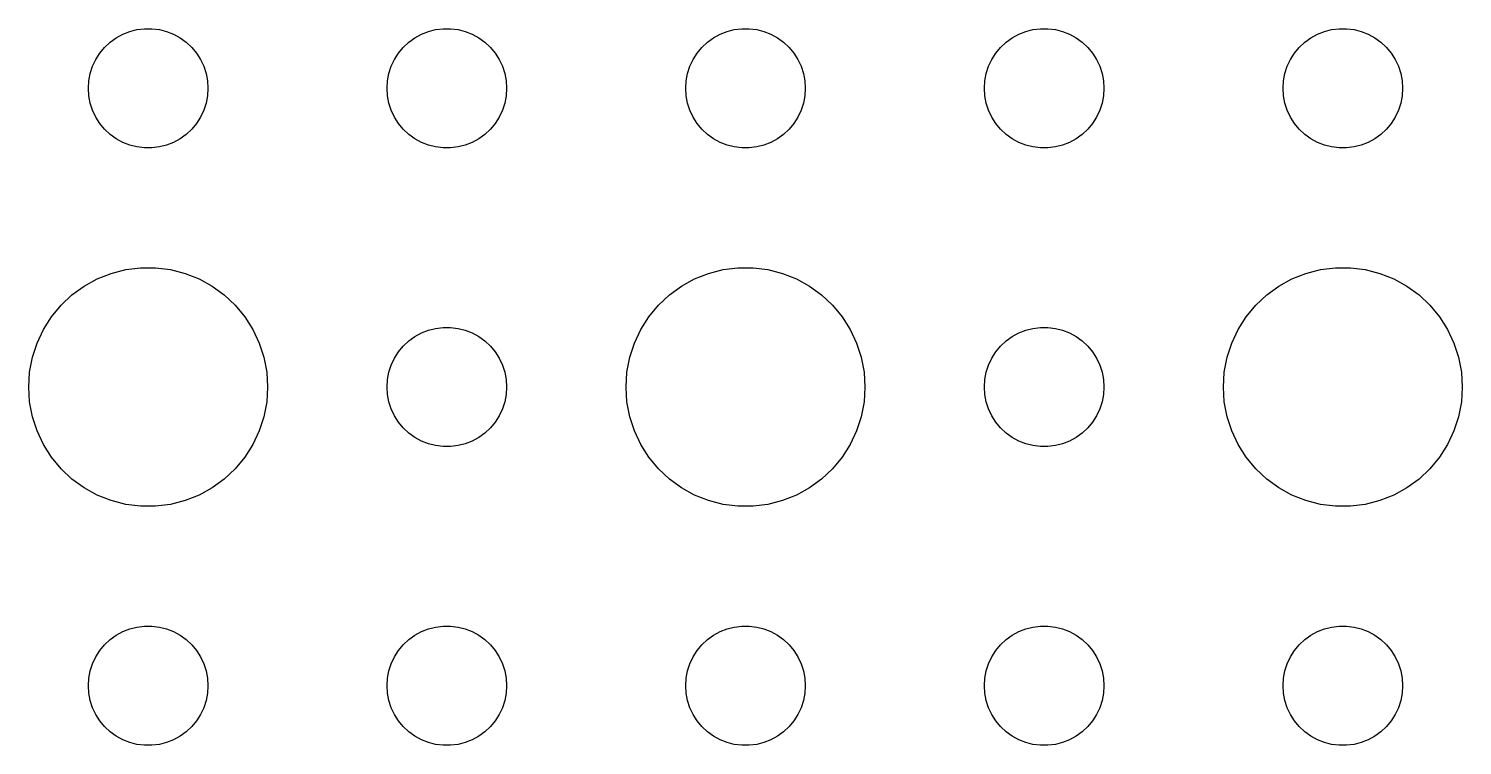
# Model space of a CAD drawing. Header units: metres. Extents: x -134 to 134, y 176 to 394.
# Drawn here: x 64.5 to 100.5, y 204 to 222 of the extents above; entities that cross this region are included whole.
import ezdxf

# ---------------------------------------------------------------- set-up
doc = ezdxf.new("R2010")
doc.units = ezdxf.units.M

msp = doc.modelspace()

# ---------------------------------------------------------------- linework, layer by layer
for p, q in [((66.5439, 221.656), (66.6963, 221.766)), ((66.6963, 221.766), (66.8613, 221.857)), ((66.8613, 221.857), (67.0365, 221.927)), ((67.0365, 221.927), (67.2189, 221.973)), ((67.2189, 221.973), (67.4058, 221.997)), ((67.4058, 221.997), (67.5942, 221.997)), ((67.5942, 221.997), (67.7811, 221.973)), ((67.7811, 221.973), (67.9635, 221.927)), ((67.9635, 221.927), (68.1387, 221.857)), ((68.1387, 221.857), (68.3037, 221.766)), ((68.3037, 221.766), (68.4561, 221.656)), ((74.0439, 221.656), (74.1963, 221.766)), ((74.1963, 221.766), (74.3613, 221.857)), ((74.3613, 221.857), (74.5365, 221.927)), ((74.5365, 221.927), (74.7189, 221.973)), ((74.7189, 221.973), (74.9058, 221.997)), ((74.9058, 221.997), (75.0942, 221.997)), ((75.0942, 221.997), (75.2811, 221.973)), ((75.2811, 221.973), (75.4635, 221.927)), ((75.4635, 221.927), (75.6387, 221.857)), ((75.6387, 221.857), (75.8037, 221.766)), ((75.8037, 221.766), (75.9561, 221.656)), ((81.5439, 221.656), (81.6963, 221.766)), ((81.6963, 221.766), (81.8613, 221.857)), ((81.8613, 221.857), (82.0365, 221.927)), ((82.0365, 221.927), (82.2189, 221.973)), ((82.2189, 221.973), (82.4058, 221.997)), ((82.4058, 221.997), (82.5942, 221.997)), ((82.5942, 221.997), (82.7811, 221.973)), ((82.7811, 221.973), (82.9635, 221.927)), ((82.9635, 221.927), (83.1387, 221.857)), ((83.1387, 221.857), (83.3037, 221.766)), ((83.3037, 221.766), (83.4561, 221.656)), ((89.0439, 221.656), (89.1963, 221.766)), ((89.1963, 221.766), (89.3613, 221.857)), ((89.3613, 221.857), (89.5365, 221.927)), ((89.5365, 221.927), (89.7189, 221.973)), ((89.7189, 221.973), (89.9058, 221.997)), ((89.9058, 221.997), (90.0942, 221.997)), ((90.0942, 221.997), (90.2811, 221.973)), ((90.2811, 221.973), (90.4635, 221.927)), ((90.4635, 221.927), (90.6387, 221.857)), ((90.6387, 221.857), (90.8037, 221.766)), ((90.8037, 221.766), (90.9561, 221.656)), ((96.5439, 221.656), (96.6963, 221.766)), ((96.6963, 221.766), (96.8613, 221.857)), ((96.8613, 221.857), (97.0365, 221.927)), ((97.0365, 221.927), (97.2189, 221.973)), ((97.2189, 221.973), (97.4058, 221.997)), ((97.4058, 221.997), (97.5942, 221.997)), ((97.5942, 221.997), (97.7811, 221.973)), ((97.7811, 221.973), (97.9635, 221.927)), ((97.9635, 221.927), (98.1387, 221.857)), ((98.1387, 221.857), (98.3037, 221.766)), ((98.3037, 221.766), (98.4561, 221.656)), ((66.2865, 221.382), (66.4065, 221.527)), ((66.4065, 221.527), (66.5439, 221.656)), ((68.4561, 221.656), (68.5934, 221.527)), ((68.5934, 221.527), (68.7135, 221.382)), ((73.7865, 221.382), (73.9065, 221.527)), ((73.9065, 221.527), (74.0439, 221.656)), ((75.9561, 221.656), (76.0934, 221.527)), ((76.0934, 221.527), (76.2135, 221.382)), ((81.2865, 221.382), (81.4065, 221.527)), ((81.4065, 221.527), (81.5439, 221.656)), ((83.4561, 221.656), (83.5934, 221.527)), ((83.5934, 221.527), (83.7135, 221.382)), ((88.7865, 221.382), (88.9065, 221.527)), ((88.9065, 221.527), (89.0439, 221.656)), ((90.9561, 221.656), (91.0934, 221.527)), ((91.0934, 221.527), (91.2135, 221.382)), ((96.2865, 221.382), (96.4065, 221.527)), ((96.4065, 221.527), (96.5439, 221.656)), ((98.4561, 221.656), (98.5934, 221.527)), ((98.5934, 221.527), (98.7135, 221.382)), ((66.0471, 220.873), (66.1053, 221.052)), ((66.1053, 221.052), (66.1855, 221.223)), ((66.1855, 221.223), (66.2865, 221.382)), ((68.7135, 221.382), (68.8145, 221.223)), ((68.8145, 221.223), (68.8947, 221.052)), ((68.8947, 221.052), (68.9529, 220.873)), ((73.5471, 220.873), (73.6053, 221.052)), ((73.6053, 221.052), (73.6855, 221.223)), ((73.6855, 221.223), (73.7865, 221.382)), ((76.2135, 221.382), (76.3145, 221.223)), ((76.3145, 221.223), (76.3947, 221.052)), ((76.3947, 221.052), (76.4529, 220.873)), ((81.0471, 220.873), (81.1053, 221.052)), ((81.1053, 221.052), (81.1855, 221.223)), ((81.1855, 221.223), (81.2865, 221.382)), ((83.7135, 221.382), (83.8145, 221.223)), ((83.8145, 221.223), (83.8947, 221.052)), ((83.8947, 221.052), (83.9529, 220.873)), ((88.5471, 220.873), (88.6053, 221.052)), ((88.6053, 221.052), (88.6855, 221.223)), ((88.6855, 221.223), (88.7865, 221.382)), ((91.2135, 221.382), (91.3145, 221.223)), ((91.3145, 221.223), (91.3947, 221.052)), ((91.3947, 221.052), (91.4529, 220.873)), ((96.0471, 220.873), (96.1053, 221.052)), ((96.1053, 221.052), (96.1855, 221.223)), ((96.1855, 221.223), (96.2865, 221.382)), ((98.7135, 221.382), (98.8145, 221.223)), ((98.8145, 221.223), (98.8947, 221.052)), ((98.8947, 221.052), (98.9529, 220.873)), ((66, 220.5), (66.0118, 220.688)), ((66.0118, 220.688), (66.0471, 220.873)), ((68.9529, 220.873), (68.9882, 220.688)), ((68.9882, 220.688), (69, 220.5)), ((73.5, 220.5), (73.5118, 220.688)), ((73.5118, 220.688), (73.5471, 220.873)), ((76.4529, 220.873), (76.4882, 220.688)), ((76.4882, 220.688), (76.5, 220.5)), ((81, 220.5), (81.0118, 220.688)), ((81.0118, 220.688), (81.0471, 220.873)), ((83.9529, 220.873), (83.9882, 220.688)), ((83.9882, 220.688), (84, 220.5)), ((88.5, 220.5), (88.5118, 220.688)), ((88.5118, 220.688), (88.5471, 220.873)), ((91.4529, 220.873), (91.4882, 220.688)), ((91.4882, 220.688), (91.5, 220.5)), ((96, 220.5), (96.0118, 220.688)), ((96.0118, 220.688), (96.0471, 220.873)), ((98.9529, 220.873), (98.9882, 220.688)), ((98.9882, 220.688), (99, 220.5)), ((66.0118, 220.312), (66, 220.5)), ((69, 220.5), (68.9882, 220.312)), ((73.5118, 220.312), (73.5, 220.5)), ((76.5, 220.5), (76.4882, 220.312)), ((81.0118, 220.312), (81, 220.5)), ((84, 220.5), (83.9882, 220.312)), ((88.5118, 220.312), (88.5, 220.5)), ((91.5, 220.5), (91.4882, 220.312)), ((96.0118, 220.312), (96, 220.5)), ((99, 220.5), (98.9882, 220.312)), ((66.0471, 220.127), (66.0118, 220.312)), ((66.1053, 219.948), (66.0471, 220.127)), ((68.9529, 220.127), (68.8947, 219.948)), ((68.9882, 220.312), (68.9529, 220.127)), ((73.5471, 220.127), (73.5118, 220.312)), ((73.6053, 219.948), (73.5471, 220.127)), ((76.4529, 220.127), (76.3947, 219.948)), ((76.4882, 220.312), (76.4529, 220.127)), ((81.0471, 220.127), (81.0118, 220.312)), ((81.1053, 219.948), (81.0471, 220.127)), ((83.9529, 220.127), (83.8947, 219.948)), ((83.9882, 220.312), (83.9529, 220.127)), ((88.5471, 220.127), (88.5118, 220.312)), ((88.6053, 219.948), (88.5471, 220.127)), ((91.4529, 220.127), (91.3947, 219.948)), ((91.4882, 220.312), (91.4529, 220.127)), ((96.0471, 220.127), (96.0118, 220.312)), ((96.1053, 219.948), (96.0471, 220.127)), ((98.9529, 220.127), (98.8947, 219.948)), ((98.9882, 220.312), (98.9529, 220.127)), ((66.1855, 219.777), (66.1053, 219.948)), ((66.2865, 219.618), (66.1855, 219.777)), ((66.4065, 219.473), (66.2865, 219.618)), ((68.7135, 219.618), (68.5934, 219.473)), ((68.8145, 219.777), (68.7135, 219.618)), ((68.8947, 219.948), (68.8145, 219.777)), ((73.6855, 219.777), (73.6053, 219.948)), ((73.7865, 219.618), (73.6855, 219.777)), ((73.9065, 219.473), (73.7865, 219.618)), ((76.2135, 219.618), (76.0934, 219.473)), ((76.3145, 219.777), (76.2135, 219.618)), ((76.3947, 219.948), (76.3145, 219.777)), ((81.1855, 219.777), (81.1053, 219.948)), ((81.2865, 219.618), (81.1855, 219.777)), ((81.4065, 219.473), (81.2865, 219.618)), ((83.7135, 219.618), (83.5934, 219.473)), ((83.8145, 219.777), (83.7135, 219.618)), ((83.8947, 219.948), (83.8145, 219.777)), ((88.6855, 219.777), (88.6053, 219.948)), ((88.7865, 219.618), (88.6855, 219.777)), ((88.9065, 219.473), (88.7865, 219.618)), ((91.2135, 219.618), (91.0934, 219.473)), ((91.3145, 219.777), (91.2135, 219.618)), ((91.3947, 219.948), (91.3145, 219.777)), ((96.1855, 219.777), (96.1053, 219.948)), ((96.2865, 219.618), (96.1855, 219.777)), ((96.4065, 219.473), (96.2865, 219.618)), ((98.7135, 219.618), (98.5934, 219.473)), ((98.8145, 219.777), (98.7135, 219.618)), ((98.8947, 219.948), (98.8145, 219.777)), ((66.5439, 219.344), (66.4065, 219.473)), ((66.6963, 219.234), (66.5439, 219.344)), ((68.4561, 219.344), (68.3037, 219.234)), ((68.5934, 219.473), (68.4561, 219.344)), ((74.0439, 219.344), (73.9065, 219.473)), ((74.1963, 219.234), (74.0439, 219.344)), ((75.9561, 219.344), (75.8037, 219.234)), ((76.0934, 219.473), (75.9561, 219.344)), ((81.5439, 219.344), (81.4065, 219.473)), ((81.6963, 219.234), (81.5439, 219.344)), ((83.4561, 219.344), (83.3037, 219.234)), ((83.5934, 219.473), (83.4561, 219.344)), ((89.0439, 219.344), (88.9065, 219.473)), ((89.1963, 219.234), (89.0439, 219.344)), ((90.9561, 219.344), (90.8037, 219.234)), ((91.0934, 219.473), (90.9561, 219.344)), ((96.5439, 219.344), (96.4065, 219.473)), ((96.6963, 219.234), (96.5439, 219.344)), ((98.4561, 219.344), (98.3037, 219.234)), ((98.5934, 219.473), (98.4561, 219.344)), ((66.8613, 219.143), (66.6963, 219.234)), ((67.0365, 219.073), (66.8613, 219.143)), ((67.2189, 219.027), (67.0365, 219.073)), ((67.4058, 219.003), (67.2189, 219.027)), ((67.5942, 219.003), (67.4058, 219.003)), ((67.7811, 219.027), (67.5942, 219.003)), ((67.9635, 219.073), (67.7811, 219.027)), ((68.1387, 219.143), (67.9635, 219.073)), ((68.3037, 219.234), (68.1387, 219.143)), ((74.3613, 219.143), (74.1963, 219.234)), ((74.5365, 219.073), (74.3613, 219.143)), ((74.7189, 219.027), (74.5365, 219.073)), ((74.9058, 219.003), (74.7189, 219.027)), ((75.0942, 219.003), (74.9058, 219.003)), ((75.2811, 219.027), (75.0942, 219.003)), ((75.4635, 219.073), (75.2811, 219.027)), ((75.6387, 219.143), (75.4635, 219.073)), ((75.8037, 219.234), (75.6387, 219.143)), ((81.8613, 219.143), (81.6963, 219.234)), ((82.0365, 219.073), (81.8613, 219.143)), ((82.2189, 219.027), (82.0365, 219.073)), ((82.4058, 219.003), (82.2189, 219.027)), ((82.5942, 219.003), (82.4058, 219.003)), ((82.7811, 219.027), (82.5942, 219.003)), ((82.9635, 219.073), (82.7811, 219.027)), ((83.1387, 219.143), (82.9635, 219.073)), ((83.3037, 219.234), (83.1387, 219.143)), ((89.3613, 219.143), (89.1963, 219.234)), ((89.5365, 219.073), (89.3613, 219.143)), ((89.7189, 219.027), (89.5365, 219.073)), ((89.9058, 219.003), (89.7189, 219.027)), ((90.0942, 219.003), (89.9058, 219.003)), ((90.2811, 219.027), (90.0942, 219.003)), ((90.4635, 219.073), (90.2811, 219.027)), ((90.6387, 219.143), (90.4635, 219.073)), ((90.8037, 219.234), (90.6387, 219.143)), ((96.8613, 219.143), (96.6963, 219.234)), ((97.0365, 219.073), (96.8613, 219.143)), ((97.2189, 219.027), (97.0365, 219.073)), ((97.4058, 219.003), (97.2189, 219.027)), ((97.5942, 219.003), (97.4058, 219.003)), ((97.7811, 219.027), (97.5942, 219.003)), ((97.9635, 219.073), (97.7811, 219.027)), ((98.1387, 219.143), (97.9635, 219.073)), ((98.3037, 219.234), (98.1387, 219.143)), ((65.8925, 215.533), (66.2227, 215.714)), ((66.2227, 215.714), (66.573, 215.853)), ((66.573, 215.853), (66.9379, 215.947)), ((66.9379, 215.947), (67.3116, 215.994)), ((67.3116, 215.994), (67.6884, 215.994)), ((67.6884, 215.994), (68.0621, 215.947)), ((68.0621, 215.947), (68.427, 215.853)), ((68.427, 215.853), (68.7773, 215.714)), ((68.7773, 215.714), (69.1075, 215.533)), ((80.8925, 215.533), (81.2227, 215.714)), ((81.2227, 215.714), (81.573, 215.853)), ((81.573, 215.853), (81.9379, 215.947)), ((81.9379, 215.947), (82.3116, 215.994)), ((82.3116, 215.994), (82.6884, 215.994)), ((82.6884, 215.994), (83.0621, 215.947)), ((83.0621, 215.947), (83.427, 215.853)), ((83.427, 215.853), (83.7773, 215.714)), ((83.7773, 215.714), (84.1075, 215.533)), ((95.8925, 215.533), (96.2227, 215.714)), ((96.2227, 215.714), (96.573, 215.853)), ((96.573, 215.853), (96.9379, 215.947)), ((96.9379, 215.947), (97.3116, 215.994)), ((97.3116, 215.994), (97.6884, 215.994)), ((97.6884, 215.994), (98.0621, 215.947)), ((98.0621, 215.947), (98.427, 215.853)), ((98.427, 215.853), (98.7773, 215.714)), ((98.7773, 215.714), (99.1075, 215.533)), ((65.3131, 215.054), (65.5877, 215.312)), ((65.5877, 215.312), (65.8925, 215.533)), ((69.1075, 215.533), (69.4123, 215.312)), ((69.4123, 215.312), (69.6869, 215.054)), ((80.3131, 215.054), (80.5877, 215.312)), ((80.5877, 215.312), (80.8925, 215.533)), ((84.1075, 215.533), (84.4123, 215.312)), ((84.4123, 215.312), (84.6869, 215.054)), ((95.3131, 215.054), (95.5877, 215.312)), ((95.5877, 215.312), (95.8925, 215.533)), ((99.1075, 215.533), (99.4123, 215.312)), ((99.4123, 215.312), (99.6869, 215.054)), ((65.073, 214.763), (65.3131, 215.054)), ((69.6869, 215.054), (69.927, 214.763)), ((80.073, 214.763), (80.3131, 215.054)), ((84.6869, 215.054), (84.927, 214.763)), ((95.073, 214.763), (95.3131, 215.054)), ((99.6869, 215.054), (99.927, 214.763)), ((64.8711, 214.445), (65.073, 214.763)), ((69.927, 214.763), (70.1289, 214.445)), ((79.8711, 214.445), (80.073, 214.763)), ((84.927, 214.763), (85.1289, 214.445)), ((94.8711, 214.445), (95.073, 214.763)), ((99.927, 214.763), (100.129, 214.445)), ((64.7107, 214.104), (64.8711, 214.445)), ((70.1289, 214.445), (70.2893, 214.104)), ((74.0439, 214.156), (74.1963, 214.266)), ((74.1963, 214.266), (74.3613, 214.357)), ((74.3613, 214.357), (74.5365, 214.427)), ((74.5365, 214.427), (74.7189, 214.473)), ((74.7189, 214.473), (74.9058, 214.497)), ((74.9058, 214.497), (75.0942, 214.497)), ((75.0942, 214.497), (75.2811, 214.473)), ((75.2811, 214.473), (75.4635, 214.427)), ((75.4635, 214.427), (75.6387, 214.357)), ((75.6387, 214.357), (75.8037, 214.266)), ((75.8037, 214.266), (75.9561, 214.156)), ((79.7107, 214.104), (79.8711, 214.445)), ((85.1289, 214.445), (85.2893, 214.104)), ((89.0439, 214.156), (89.1963, 214.266)), ((89.1963, 214.266), (89.3613, 214.357)), ((89.3613, 214.357), (89.5365, 214.427)), ((89.5365, 214.427), (89.7189, 214.473)), ((89.7189, 214.473), (89.9058, 214.497)), ((89.9058, 214.497), (90.0942, 214.497)), ((90.0942, 214.497), (90.2811, 214.473)), ((90.2811, 214.473), (90.4635, 214.427)), ((90.4635, 214.427), (90.6387, 214.357)), ((90.6387, 214.357), (90.8037, 214.266)), ((90.8037, 214.266), (90.9561, 214.156)), ((94.7107, 214.104), (94.8711, 214.445)), ((100.129, 214.445), (100.289, 214.104)), ((64.5943, 213.746), (64.7107, 214.104)), ((70.2893, 214.104), (70.4057, 213.746)), ((73.6855, 213.723), (73.7865, 213.882)), ((73.7865, 213.882), (73.9065, 214.027)), ((73.9065, 214.027), (74.0439, 214.156)), ((75.9561, 214.156), (76.0934, 214.027)), ((76.0934, 214.027), (76.2135, 213.882)), ((76.2135, 213.882), (76.3145, 213.723)), ((79.5943, 213.746), (79.7107, 214.104)), ((85.2893, 214.104), (85.4057, 213.746)), ((88.6855, 213.723), (88.7865, 213.882)), ((88.7865, 213.882), (88.9065, 214.027)), ((88.9065, 214.027), (89.0439, 214.156)), ((90.9561, 214.156), (91.0934, 214.027)), ((91.0934, 214.027), (91.2135, 213.882)), ((91.2135, 213.882), (91.3145, 213.723)), ((94.5943, 213.746), (94.7107, 214.104)), ((100.289, 214.104), (100.406, 213.746)), ((64.5237, 213.376), (64.5943, 213.746)), ((70.4057, 213.746), (70.4763, 213.376)), ((73.5471, 213.373), (73.6053, 213.552)), ((73.6053, 213.552), (73.6855, 213.723)), ((76.3145, 213.723), (76.3947, 213.552)), ((76.3947, 213.552), (76.4529, 213.373)), ((79.5237, 213.376), (79.5943, 213.746)), ((85.4057, 213.746), (85.4763, 213.376)), ((88.5471, 213.373), (88.6053, 213.552)), ((88.6053, 213.552), (88.6855, 213.723)), ((91.3145, 213.723), (91.3947, 213.552)), ((91.3947, 213.552), (91.4529, 213.373)), ((94.5237, 213.376), (94.5943, 213.746)), ((100.406, 213.746), (100.476, 213.376)), ((64.5, 213), (64.5237, 213.376)), ((70.4763, 213.376), (70.5, 213)), ((73.5, 213), (73.5118, 213.188)), ((73.5118, 213.188), (73.5471, 213.373)), ((76.4529, 213.373), (76.4882, 213.188)), ((76.4882, 213.188), (76.5, 213)), ((79.5, 213), (79.5237, 213.376)), ((85.4763, 213.376), (85.5, 213)), ((88.5, 213), (88.5118, 213.188)), ((88.5118, 213.188), (88.5471, 213.373)), ((91.4529, 213.373), (91.4882, 213.188)), ((91.4882, 213.188), (91.5, 213)), ((94.5, 213), (94.5237, 213.376)), ((100.476, 213.376), (100.5, 213)), ((64.5237, 212.624), (64.5, 213)), ((70.5, 213), (70.4763, 212.624)), ((73.5118, 212.812), (73.5, 213)), ((73.5471, 212.627), (73.5118, 212.812)), ((76.4882, 212.812), (76.4529, 212.627)), ((76.5, 213), (76.4882, 212.812)), ((79.5237, 212.624), (79.5, 213)), ((85.5, 213), (85.4763, 212.624)), ((88.5118, 212.812), (88.5, 213)), ((88.5471, 212.627), (88.5118, 212.812)), ((91.4882, 212.812), (91.4529, 212.627)), ((91.5, 213), (91.4882, 212.812)), ((94.5237, 212.624), (94.5, 213)), ((100.5, 213), (100.476, 212.624)), ((64.5943, 212.254), (64.5237, 212.624)), ((70.4763, 212.624), (70.4057, 212.254)), ((73.6053, 212.448), (73.5471, 212.627)), ((73.6855, 212.277), (73.6053, 212.448)), ((76.3947, 212.448), (76.3145, 212.277)), ((76.4529, 212.627), (76.3947, 212.448)), ((79.5943, 212.254), (79.5237, 212.624)), ((85.4763, 212.624), (85.4057, 212.254)), ((88.6053, 212.448), (88.5471, 212.627)), ((88.6855, 212.277), (88.6053, 212.448)), ((91.3947, 212.448), (91.3145, 212.277)), ((91.4529, 212.627), (91.3947, 212.448)), ((94.5943, 212.254), (94.5237, 212.624)), ((100.476, 212.624), (100.406, 212.254)), ((64.7107, 211.896), (64.5943, 212.254)), ((70.4057, 212.254), (70.2893, 211.896)), ((73.7865, 212.118), (73.6855, 212.277)), ((73.9065, 211.973), (73.7865, 212.118)), ((76.2135, 212.118), (76.0934, 211.973)), ((76.3145, 212.277), (76.2135, 212.118)), ((79.7107, 211.896), (79.5943, 212.254)), ((85.4057, 212.254), (85.2893, 211.896)), ((88.7865, 212.118), (88.6855, 212.277)), ((88.9065, 211.973), (88.7865, 212.118)), ((91.2135, 212.118), (91.0934, 211.973)), ((91.3145, 212.277), (91.2135, 212.118)), ((94.7107, 211.896), (94.5943, 212.254)), ((100.406, 212.254), (100.289, 211.896)), ((64.8711, 211.555), (64.7107, 211.896)), ((70.2893, 211.896), (70.1289, 211.555)), ((74.0439, 211.844), (73.9065, 211.973)), ((74.1963, 211.734), (74.0439, 211.844)), ((74.3613, 211.643), (74.1963, 211.734)), ((75.8037, 211.734), (75.6387, 211.643)), ((75.9561, 211.844), (75.8037, 211.734)), ((76.0934, 211.973), (75.9561, 211.844)), ((79.8711, 211.555), (79.7107, 211.896)), ((85.2893, 211.896), (85.1289, 211.555)), ((89.0439, 211.844), (88.9065, 211.973)), ((89.1963, 211.734), (89.0439, 211.844)), ((89.3613, 211.643), (89.1963, 211.734)), ((90.8037, 211.734), (90.6387, 211.643)), ((90.9561, 211.844), (90.8037, 211.734)), ((91.0934, 211.973), (90.9561, 211.844)), ((94.8711, 211.555), (94.7107, 211.896)), ((100.289, 211.896), (100.129, 211.555)), ((65.073, 211.237), (64.8711, 211.555)), ((70.1289, 211.555), (69.927, 211.237)), ((74.5365, 211.573), (74.3613, 211.643)), ((74.7189, 211.527), (74.5365, 211.573)), ((74.9058, 211.503), (74.7189, 211.527)), ((75.0942, 211.503), (74.9058, 211.503)), ((75.2811, 211.527), (75.0942, 211.503)), ((75.4635, 211.573), (75.2811, 211.527)), ((75.6387, 211.643), (75.4635, 211.573)), ((80.073, 211.237), (79.8711, 211.555)), ((85.1289, 211.555), (84.927, 211.237)), ((89.5365, 211.573), (89.3613, 211.643)), ((89.7189, 211.527), (89.5365, 211.573)), ((89.9058, 211.503), (89.7189, 211.527)), ((90.0942, 211.503), (89.9058, 211.503)), ((90.2811, 211.527), (90.0942, 211.503)), ((90.4635, 211.573), (90.2811, 211.527)), ((90.6387, 211.643), (90.4635, 211.573)), ((95.073, 211.237), (94.8711, 211.555)), ((100.129, 211.555), (99.927, 211.237)), ((65.3131, 210.946), (65.073, 211.237)), ((69.927, 211.237), (69.6869, 210.946)), ((80.3131, 210.946), (80.073, 211.237)), ((84.927, 211.237), (84.6869, 210.946)), ((95.3131, 210.946), (95.073, 211.237)), ((99.927, 211.237), (99.6869, 210.946)), ((65.5877, 210.688), (65.3131, 210.946)), ((65.8925, 210.467), (65.5877, 210.688)), ((69.4123, 210.688), (69.1075, 210.467)), ((69.6869, 210.946), (69.4123, 210.688)), ((80.5877, 210.688), (80.3131, 210.946)), ((80.8925, 210.467), (80.5877, 210.688)), ((84.4123, 210.688), (84.1075, 210.467)), ((84.6869, 210.946), (84.4123, 210.688)), ((95.5877, 210.688), (95.3131, 210.946)), ((95.8925, 210.467), (95.5877, 210.688)), ((99.4123, 210.688), (99.1075, 210.467)), ((99.6869, 210.946), (99.4123, 210.688)), ((66.2227, 210.286), (65.8925, 210.467)), ((66.573, 210.147), (66.2227, 210.286)), ((68.7773, 210.286), (68.427, 210.147)), ((69.1075, 210.467), (68.7773, 210.286)), ((81.2227, 210.286), (80.8925, 210.467)), ((81.573, 210.147), (81.2227, 210.286)), ((83.7773, 210.286), (83.427, 210.147)), ((84.1075, 210.467), (83.7773, 210.286)), ((96.2227, 210.286), (95.8925, 210.467)), ((96.573, 210.147), (96.2227, 210.286)), ((98.7773, 210.286), (98.427, 210.147)), ((99.1075, 210.467), (98.7773, 210.286)), ((66.9379, 210.053), (66.573, 210.147)), ((67.3116, 210.006), (66.9379, 210.053)), ((67.6884, 210.006), (67.3116, 210.006)), ((68.0621, 210.053), (67.6884, 210.006)), ((68.427, 210.147), (68.0621, 210.053)), ((81.9379, 210.053), (81.573, 210.147)), ((82.3116, 210.006), (81.9379, 210.053)), ((82.6884, 210.006), (82.3116, 210.006)), ((83.0621, 210.053), (82.6884, 210.006)), ((83.427, 210.147), (83.0621, 210.053)), ((96.9379, 210.053), (96.573, 210.147)), ((97.3116, 210.006), (96.9379, 210.053)), ((97.6884, 210.006), (97.3116, 210.006)), ((98.0621, 210.053), (97.6884, 210.006)), ((98.427, 210.147), (98.0621, 210.053)), ((66.4065, 206.527), (66.5439, 206.656)), ((66.5439, 206.656), (66.6963, 206.766)), ((66.6963, 206.766), (66.8613, 206.857)), ((66.8613, 206.857), (67.0365, 206.927)), ((67.0365, 206.927), (67.2189, 206.973)), ((67.2189, 206.973), (67.4058, 206.997)), ((67.4058, 206.997), (67.5942, 206.997)), ((67.5942, 206.997), (67.7811, 206.973)), ((67.7811, 206.973), (67.9635, 206.927)), ((67.9635, 206.927), (68.1387, 206.857)), ((68.1387, 206.857), (68.3037, 206.766)), ((68.3037, 206.766), (68.4561, 206.656)), ((68.4561, 206.656), (68.5934, 206.527)), ((73.9065, 206.527), (74.0439, 206.656)), ((74.0439, 206.656), (74.1963, 206.766)), ((74.1963, 206.766), (74.3613, 206.857)), ((74.3613, 206.857), (74.5365, 206.927)), ((74.5365, 206.927), (74.7189, 206.973)), ((74.7189, 206.973), (74.9058, 206.997)), ((74.9058, 206.997), (75.0942, 206.997)), ((75.0942, 206.997), (75.2811, 206.973)), ((75.2811, 206.973), (75.4635, 206.927)), ((75.4635, 206.927), (75.6387, 206.857)), ((75.6387, 206.857), (75.8037, 206.766)), ((75.8037, 206.766), (75.9561, 206.656)), ((75.9561, 206.656), (76.0934, 206.527)), ((81.4065, 206.527), (81.5439, 206.656)), ((81.5439, 206.656), (81.6963, 206.766)), ((81.6963, 206.766), (81.8613, 206.857)), ((81.8613, 206.857), (82.0365, 206.927)), ((82.0365, 206.927), (82.2189, 206.973)), ((82.2189, 206.973), (82.4058, 206.997)), ((82.4058, 206.997), (82.5942, 206.997)), ((82.5942, 206.997), (82.7811, 206.973)), ((82.7811, 206.973), (82.9635, 206.927)), ((82.9635, 206.927), (83.1387, 206.857)), ((83.1387, 206.857), (83.3037, 206.766)), ((83.3037, 206.766), (83.4561, 206.656)), ((83.4561, 206.656), (83.5934, 206.527)), ((88.9065, 206.527), (89.0439, 206.656)), ((89.0439, 206.656), (89.1963, 206.766)), ((89.1963, 206.766), (89.3613, 206.857)), ((89.3613, 206.857), (89.5365, 206.927)), ((89.5365, 206.927), (89.7189, 206.973)), ((89.7189, 206.973), (89.9058, 206.997)), ((89.9058, 206.997), (90.0942, 206.997)), ((90.0942, 206.997), (90.2811, 206.973)), ((90.2811, 206.973), (90.4635, 206.927)), ((90.4635, 206.927), (90.6387, 206.857)), ((90.6387, 206.857), (90.8037, 206.766)), ((90.8037, 206.766), (90.9561, 206.656)), ((90.9561, 206.656), (91.0934, 206.527)), ((96.4065, 206.527), (96.5439, 206.656)), ((96.5439, 206.656), (96.6963, 206.766)), ((96.6963, 206.766), (96.8613, 206.857)), ((96.8613, 206.857), (97.0365, 206.927)), ((97.0365, 206.927), (97.2189, 206.973)), ((97.2189, 206.973), (97.4058, 206.997)), ((97.4058, 206.997), (97.5942, 206.997)), ((97.5942, 206.997), (97.7811, 206.973)), ((97.7811, 206.973), (97.9635, 206.927)), ((97.9635, 206.927), (98.1387, 206.857)), ((98.1387, 206.857), (98.3037, 206.766)), ((98.3037, 206.766), (98.4561, 206.656)), ((98.4561, 206.656), (98.5934, 206.527)), ((66.1855, 206.223), (66.2865, 206.382)), ((66.2865, 206.382), (66.4065, 206.527)), ((68.5934, 206.527), (68.7135, 206.382)), ((68.7135, 206.382), (68.8145, 206.223)), ((73.6855, 206.223), (73.7865, 206.382)), ((73.7865, 206.382), (73.9065, 206.527)), ((76.0934, 206.527), (76.2135, 206.382)), ((76.2135, 206.382), (76.3145, 206.223)), ((81.1855, 206.223), (81.2865, 206.382)), ((81.2865, 206.382), (81.4065, 206.527)), ((83.5934, 206.527), (83.7135, 206.382)), ((83.7135, 206.382), (83.8145, 206.223)), ((88.6855, 206.223), (88.7865, 206.382)), ((88.7865, 206.382), (88.9065, 206.527)), ((91.0934, 206.527), (91.2135, 206.382)), ((91.2135, 206.382), (91.3145, 206.223)), ((96.1855, 206.223), (96.2865, 206.382)), ((96.2865, 206.382), (96.4065, 206.527)), ((98.5934, 206.527), (98.7135, 206.382)), ((98.7135, 206.382), (98.8145, 206.223)), ((66.0471, 205.873), (66.1053, 206.052)), ((66.1053, 206.052), (66.1855, 206.223)), ((68.8145, 206.223), (68.8947, 206.052)), ((68.8947, 206.052), (68.9529, 205.873)), ((73.5471, 205.873), (73.6053, 206.052)), ((73.6053, 206.052), (73.6855, 206.223)), ((76.3145, 206.223), (76.3947, 206.052)), ((76.3947, 206.052), (76.4529, 205.873)), ((81.0471, 205.873), (81.1053, 206.052)), ((81.1053, 206.052), (81.1855, 206.223)), ((83.8145, 206.223), (83.8947, 206.052)), ((83.8947, 206.052), (83.9529, 205.873)), ((88.5471, 205.873), (88.6053, 206.052)), ((88.6053, 206.052), (88.6855, 206.223)), ((91.3145, 206.223), (91.3947, 206.052)), ((91.3947, 206.052), (91.4529, 205.873)), ((96.0471, 205.873), (96.1053, 206.052)), ((96.1053, 206.052), (96.1855, 206.223)), ((98.8145, 206.223), (98.8947, 206.052)), ((98.8947, 206.052), (98.9529, 205.873)), ((66, 205.5), (66.0118, 205.688)), ((66.0118, 205.688), (66.0471, 205.873)), ((68.9529, 205.873), (68.9882, 205.688)), ((68.9882, 205.688), (69, 205.5)), ((73.5, 205.5), (73.5118, 205.688)), ((73.5118, 205.688), (73.5471, 205.873)), ((76.4529, 205.873), (76.4882, 205.688)), ((76.4882, 205.688), (76.5, 205.5)), ((81, 205.5), (81.0118, 205.688)), ((81.0118, 205.688), (81.0471, 205.873)), ((83.9529, 205.873), (83.9882, 205.688)), ((83.9882, 205.688), (84, 205.5)), ((88.5, 205.5), (88.5118, 205.688)), ((88.5118, 205.688), (88.5471, 205.873)), ((91.4529, 205.873), (91.4882, 205.688)), ((91.4882, 205.688), (91.5, 205.5)), ((96, 205.5), (96.0118, 205.688)), ((96.0118, 205.688), (96.0471, 205.873)), ((98.9529, 205.873), (98.9882, 205.688)), ((98.9882, 205.688), (99, 205.5)), ((66.0118, 205.312), (66, 205.5)), ((66.0471, 205.127), (66.0118, 205.312)), ((68.9882, 205.312), (68.9529, 205.127)), ((69, 205.5), (68.9882, 205.312)), ((73.5118, 205.312), (73.5, 205.5)), ((73.5471, 205.127), (73.5118, 205.312)), ((76.4882, 205.312), (76.4529, 205.127)), ((76.5, 205.5), (76.4882, 205.312)), ((81.0118, 205.312), (81, 205.5)), ((81.0471, 205.127), (81.0118, 205.312)), ((83.9882, 205.312), (83.9529, 205.127)), ((84, 205.5), (83.9882, 205.312)), ((88.5118, 205.312), (88.5, 205.5)), ((88.5471, 205.127), (88.5118, 205.312)), ((91.4882, 205.312), (91.4529, 205.127)), ((91.5, 205.5), (91.4882, 205.312)), ((96.0118, 205.312), (96, 205.5)), ((96.0471, 205.127), (96.0118, 205.312)), ((98.9882, 205.312), (98.9529, 205.127)), ((99, 205.5), (98.9882, 205.312)), ((66.1053, 204.948), (66.0471, 205.127)), ((66.1855, 204.777), (66.1053, 204.948)), ((68.8947, 204.948), (68.8145, 204.777)), ((68.9529, 205.127), (68.8947, 204.948)), ((73.6053, 204.948), (73.5471, 205.127)), ((73.6855, 204.777), (73.6053, 204.948)), ((76.3947, 204.948), (76.3145, 204.777)), ((76.4529, 205.127), (76.3947, 204.948)), ((81.1053, 204.948), (81.0471, 205.127)), ((81.1855, 204.777), (81.1053, 204.948)), ((83.8947, 204.948), (83.8145, 204.777)), ((83.9529, 205.127), (83.8947, 204.948)), ((88.6053, 204.948), (88.5471, 205.127)), ((88.6855, 204.777), (88.6053, 204.948)), ((91.3947, 204.948), (91.3145, 204.777)), ((91.4529, 205.127), (91.3947, 204.948)), ((96.1053, 204.948), (96.0471, 205.127)), ((96.1855, 204.777), (96.1053, 204.948)), ((98.8947, 204.948), (98.8145, 204.777)), ((98.9529, 205.127), (98.8947, 204.948)), ((66.2865, 204.618), (66.1855, 204.777)), ((66.4065, 204.473), (66.2865, 204.618)), ((68.7135, 204.618), (68.5934, 204.473)), ((68.8145, 204.777), (68.7135, 204.618)), ((73.7865, 204.618), (73.6855, 204.777)), ((73.9065, 204.473), (73.7865, 204.618)), ((76.2135, 204.618), (76.0934, 204.473)), ((76.3145, 204.777), (76.2135, 204.618)), ((81.2865, 204.618), (81.1855, 204.777)), ((81.4065, 204.473), (81.2865, 204.618)), ((83.7135, 204.618), (83.5934, 204.473)), ((83.8145, 204.777), (83.7135, 204.618)), ((88.7865, 204.618), (88.6855, 204.777)), ((88.9065, 204.473), (88.7865, 204.618)), ((91.2135, 204.618), (91.0934, 204.473)), ((91.3145, 204.777), (91.2135, 204.618)), ((96.2865, 204.618), (96.1855, 204.777)), ((96.4065, 204.473), (96.2865, 204.618)), ((98.7135, 204.618), (98.5934, 204.473)), ((98.8145, 204.777), (98.7135, 204.618)), ((66.5439, 204.344), (66.4065, 204.473)), ((66.6963, 204.234), (66.5439, 204.344)), ((66.8613, 204.143), (66.6963, 204.234)), ((67.0365, 204.073), (66.8613, 204.143)), ((68.1387, 204.143), (67.9635, 204.073)), ((68.3037, 204.234), (68.1387, 204.143)), ((68.4561, 204.344), (68.3037, 204.234)), ((68.5934, 204.473), (68.4561, 204.344)), ((74.0439, 204.344), (73.9065, 204.473)), ((74.1963, 204.234), (74.0439, 204.344)), ((74.3613, 204.143), (74.1963, 204.234)), ((74.5365, 204.073), (74.3613, 204.143)), ((75.6387, 204.143), (75.4635, 204.073)), ((75.8037, 204.234), (75.6387, 204.143)), ((75.9561, 204.344), (75.8037, 204.234)), ((76.0934, 204.473), (75.9561, 204.344)), ((81.5439, 204.344), (81.4065, 204.473)), ((81.6963, 204.234), (81.5439, 204.344)), ((81.8613, 204.143), (81.6963, 204.234)), ((82.0365, 204.073), (81.8613, 204.143)), ((83.1387, 204.143), (82.9635, 204.073)), ((83.3037, 204.234), (83.1387, 204.143)), ((83.4561, 204.344), (83.3037, 204.234)), ((83.5934, 204.473), (83.4561, 204.344)), ((89.0439, 204.344), (88.9065, 204.473)), ((89.1963, 204.234), (89.0439, 204.344)), ((89.3613, 204.143), (89.1963, 204.234)), ((89.5365, 204.073), (89.3613, 204.143)), ((90.6387, 204.143), (90.4635, 204.073)), ((90.8037, 204.234), (90.6387, 204.143)), ((90.9561, 204.344), (90.8037, 204.234)), ((91.0934, 204.473), (90.9561, 204.344)), ((96.5439, 204.344), (96.4065, 204.473)), ((96.6963, 204.234), (96.5439, 204.344)), ((96.8613, 204.143), (96.6963, 204.234)), ((97.0365, 204.073), (96.8613, 204.143)), ((98.1387, 204.143), (97.9635, 204.073)), ((98.3037, 204.234), (98.1387, 204.143)), ((98.4561, 204.344), (98.3037, 204.234)), ((98.5934, 204.473), (98.4561, 204.344)), ((67.2189, 204.027), (67.0365, 204.073)), ((67.4058, 204.003), (67.2189, 204.027)), ((67.5942, 204.003), (67.4058, 204.003)), ((67.7811, 204.027), (67.5942, 204.003)), ((67.9635, 204.073), (67.7811, 204.027)), ((74.7189, 204.027), (74.5365, 204.073)), ((74.9058, 204.003), (74.7189, 204.027)), ((75.0942, 204.003), (74.9058, 204.003)), ((75.2811, 204.027), (75.0942, 204.003)), ((75.4635, 204.073), (75.2811, 204.027)), ((82.2189, 204.027), (82.0365, 204.073)), ((82.4058, 204.003), (82.2189, 204.027)), ((82.5942, 204.003), (82.4058, 204.003)), ((82.7811, 204.027), (82.5942, 204.003)), ((82.9635, 204.073), (82.7811, 204.027)), ((89.7189, 204.027), (89.5365, 204.073)), ((89.9058, 204.003), (89.7189, 204.027)), ((90.0942, 204.003), (89.9058, 204.003)), ((90.2811, 204.027), (90.0942, 204.003)), ((90.4635, 204.073), (90.2811, 204.027)), ((97.2189, 204.027), (97.0365, 204.073)), ((97.4058, 204.003), (97.2189, 204.027)), ((97.5942, 204.003), (97.4058, 204.003)), ((97.7811, 204.027), (97.5942, 204.003)), ((97.9635, 204.073), (97.7811, 204.027))]:
    msp.add_line(p, q)

doc.saveas('drawing.dxf')
